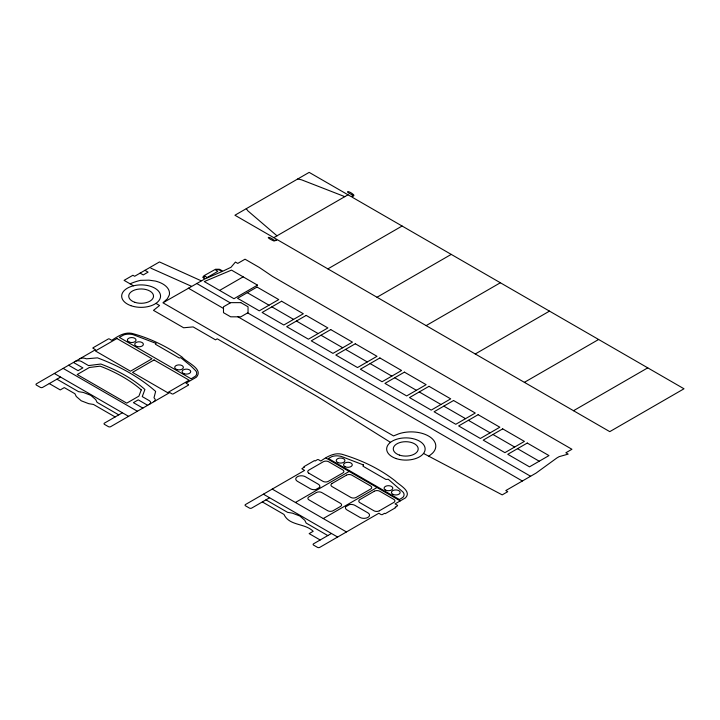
<?xml version="1.0" encoding="UTF-8"?>
<svg xmlns="http://www.w3.org/2000/svg" width="720" height="720" viewBox="0 0 720 720"><rect width="100%" height="100%" fill="white"/><g stroke="black" fill="none" stroke-linecap="round" stroke-linejoin="round"><path stroke-width="1.08" d="M240.849 302.643L248.04 306.792L248.04 312.669L240.849 316.818L230.679 316.818L223.488 312.669L223.488 306.792L230.679 302.643L240.768 302.643M203.04 277.254L204.426 279.189L164.304 302.013M203.04 277.218L203.454 276.219M428.823 456.237L432.468 453.231A24.606 14.211 0 0 0 428.562 436.041A24.606 14.211 0 0 0 398.799 433.809L393.543 435.924L162.945 302.796L167.409 298.719L169.272 295.074A20.556 11.871 0 0 0 169.479 293.742A22.95 13.248 0 0 0 157.338 281.61A20.565 11.871 0 0 0 155.241 281.043L148.905 280.152L140.499 280.35A45.999 26.559 0 0 0 130.086 283.815M204.039 275.688L215.532 269.253L219.357 269.253L222.939 271.125L231.003 267.291L235.422 262.071L237.744 263.403L245.034 259.2L259.254 267.408L272.565 276.435L571.932 449.271L565.857 452.781L568.179 454.113L559.125 456.66L556.857 457.974L536.031 473.112L505.809 490.563L507.744 491.679L502.209 494.874L423.522 453.447M273.789 237.663L348.021 194.805M93.006 347.805L108.477 338.877M219.618 290.43L243.153 276.849M327.87 268.884L402.102 226.026M122.382 412.767L104.526 423.072A1.638 0.945 0 0 0 104.526 424.413L108.396 426.645A1.638 0.945 0 0 0 110.709 426.645L169.758 392.562L172.269 394.011M149.22 404.415L149.319 404.361A4.527 2.619 0 0 0 149.301 400.671L142.254 396.603L144.927 389.484A149.706 86.427 0 0 0 100.854 364.032L88.515 365.58L81.477 361.512A4.527 2.619 0 0 0 75.069 361.512M173.043 394.011L188.505 385.083M376.992 297.252L451.233 254.394M426.123 325.62L500.364 282.762M475.254 353.979L549.486 311.121M302.076 468.504L304.497 467.109L303.858 466.713L314.433 460.602L315.099 460.989L317.547 459.576M269.595 497.754L251.73 508.068A1.638 0.945 0 0 1 249.408 508.068L245.547 505.836A1.638 0.945 0 0 1 245.547 504.495L304.587 470.403L302.076 468.954M295.425 502.479L349.173 471.447M332.046 483.498L346.509 475.146M524.385 382.347L598.617 339.489M323.262 518.553L377.01 487.521M374.346 491.22L359.883 499.572A3.798 2.187 0 0 0 359.901 502.668L373.977 510.795A3.798 2.196 0 0 0 379.35 510.804M331.452 533.466L313.596 543.78A1.638 0.945 0 0 0 313.596 545.121L317.457 547.353A1.638 0.945 0 0 0 319.779 547.353L378.819 513.261L381.33 514.71M379.341 510.804L393.804 502.452A3.798 2.196 0 0 0 393.786 499.356L379.71 491.229A3.798 2.187 0 0 0 374.337 491.211M382.104 514.71L384.534 513.315L385.218 513.684L395.793 507.573L395.136 507.195L397.575 505.782M573.516 410.715L647.748 367.857M297.792 178.938L301.626 179.847L344.817 196.659M150.849 268.164L191.511 286.299M201.114 280.755L159.471 261.945L134.649 276.273L132.912 275.265L124.092 280.359L133.506 285.795M247.302 292.671L269.01 305.208M271.863 306.855L293.571 319.392M296.433 321.039L318.141 333.567M320.994 335.223L342.702 347.751M345.564 349.398L367.272 361.935M370.125 363.582L391.833 376.119M394.695 377.766L416.403 390.303M419.256 391.95L440.964 404.487M443.826 406.134L465.534 418.662M468.387 420.318L490.095 432.846M492.957 434.493L514.665 447.03M517.518 448.677L539.226 461.214M196.551 283.392L230.283 302.868M247.644 312.894L530.595 476.253M188.316 288.144L223.488 308.457M237.969 316.818L522.36 481.005M144.945 270.324L148.086 272.142L143.253 274.932L140.112 273.114M325.971 458.055L400.203 500.913M109.251 338.877L111.762 340.326C117.621 336.456 124.236 331.974 131.625 333.324C149.688 338.022 166.842 346.437 182.124 357.093C186.183 362.313 203.949 368.802 196.371 377.19L185.994 383.184L188.505 384.633M318.312 459.576L320.832 461.025C326.88 456.813 334.053 452.376 341.757 454.203C360.909 459.873 379.431 468.513 395.208 480.879C398.763 484.794 412.263 491.148 405.432 497.898L395.064 503.883L397.575 505.341M93.006 348.255L95.517 349.704L36.477 383.787A1.638 0.945 0 0 0 36.477 385.128L40.347 387.36A1.638 0.945 0 0 0 42.669 387.36L60.588 377.091M308.862 473.202L322.938 481.329A3.798 2.196 0 0 0 328.311 481.347L342.774 472.986A3.798 2.196 0 0 0 342.747 469.89L328.68 461.763A3.798 2.187 0 0 0 323.307 461.745L308.844 470.106A3.798 2.187 0 0 0 308.871 473.202M73.458 362.439L82.89 367.893L78.057 370.683L68.625 365.229M147.69 405.297L138.249 399.852L133.416 402.642L142.857 408.087M63.162 368.388L137.394 411.246M272.223 489.087L346.455 531.945M54.342 373.482L128.574 416.34M263.403 494.181L337.635 537.039M56.889 379.152L78.534 391.653L83.349 392.445L90.765 395.307L95.715 399.591L97.092 402.363L118.746 414.864M265.95 499.851L287.604 512.352L292.41 513.153L299.835 516.006L304.785 520.29L306.162 523.071L327.807 535.572M115.128 416.952L93.483 404.451L88.668 403.659L81.252 400.797L76.293 396.513L74.925 393.741L64.287 387.603L60.255 389.925L49.239 383.562M262.341 501.939L283.986 514.44C289.26 526.059 304.911 522.99 313.182 531.297L309.15 533.619L320.166 539.982M390.465 442.35L317.43 396.657L217.242 338.814L215.496 339.831L193.122 326.907L183.645 327.771L153.486 310.365L159.552 305.505L155.952 303.372M276.993 235.818L247.887 210.879L246.303 208.665M346.5 475.146A3.798 2.187 0 0 1 351.873 475.155L370.593 485.964A3.798 2.196 0 0 1 370.611 489.06L356.148 497.412A3.798 2.196 0 0 1 350.784 497.394L332.064 486.594A3.798 2.187 0 0 1 332.037 483.498M153.936 401.688A4.527 2.619 0 0 0 154.917 398.844L153.999 397.764L155.646 391.428A197.55 114.057 0 0 0 97.488 357.849L86.508 358.803L84.645 358.263A4.527 2.619 0 0 0 79.704 358.83M274.446 240.372A1.089 0.63 0 0 1 274.068 240.273C269.127 235.962 264.366 236.781 273.213 240.678A2.232 1.287 0 0 0 274.176 240.984L277.632 239.877L609.768 431.64L684 388.782L351.864 197.019L353.421 196.101A2.214 1.278 0 0 0 353.421 194.598C348.642 190.233 343.413 190.989 352.44 194.904A1.125 0.648 0 0 1 352.44 195.795L351.09 196.578L309.168 172.377L234.927 215.226L276.858 239.436L275.391 240.273A1.143 0.657 0 0 1 274.437 240.372M141.264 389.889L138.924 396.108L126.747 403.137L77.193 374.535L89.379 367.497L100.143 366.156L103.221 367.353A146.268 84.447 0 0 1 139.185 388.116L141.264 389.889M363.456 464.949L362.943 466.173L385.947 479.457L388.269 479.277L402.858 491.922A9.846 5.679 0 0 1 402.876 497.394L399.429 499.527L328.383 458.505L332.064 456.516A9.846 5.679 0 0 1 341.55 456.525L363.456 464.949M155.889 343.332L155.421 344.25L179.199 357.975L180.792 357.705L190.98 366.021L195.858 370.899A10.377 5.994 0 0 1 195.444 376.173L191.142 378.819L119.322 337.356L123.894 334.872A10.377 5.994 0 0 1 133.038 334.629L155.889 343.332M204.813 276.138L204.624 276.3A3.447 1.989 0 0 0 204.624 278.361L205.308 278.802L222.057 271.503L219.231 269.928A3.447 1.989 0 0 0 215.667 269.928L217.755 271.395L207.18 277.506L204.813 276.138M116.919 338.517L95.391 350.946L130.491 371.205L152.019 358.776L116.919 338.517M257.499 285.138L233.973 298.719L204.282 281.574L231.489 270.117L257.499 285.138M257.04 287.046L237.555 298.296L259.263 310.833L278.757 299.583L257.04 287.046M154.035 359.946L132.507 372.375L167.607 392.634L189.135 380.205L154.035 359.946M281.61 301.23L262.125 312.48L283.833 325.017L303.318 313.758L281.61 301.23M306.171 315.414L286.686 326.664L308.394 339.192L327.888 327.942L306.171 315.414M330.741 329.598L311.256 340.848L332.964 353.376L352.449 342.126L330.741 329.598M355.302 343.773L335.817 355.023L357.525 367.56L377.01 356.31L355.302 343.773M379.872 357.957L360.387 369.207L382.095 381.744L401.58 370.494L379.872 357.957M404.433 372.141L384.948 383.391L406.656 395.928L426.141 384.678L404.433 372.141M429.003 386.325L409.518 397.575L431.226 410.112L450.711 398.862L429.003 386.325M453.564 400.509L434.079 411.759L455.787 424.287L475.272 413.037L453.564 400.509M319.68 487.296L315.72 489.582A5.598 3.231 0 0 1 310.311 488.745L297.396 481.284A5.598 3.231 0 0 1 297.396 476.712A5.598 3.231 0 0 1 305.316 476.712L318.231 484.173A5.598 3.231 0 0 1 319.68 487.287M316.377 492.543L309.006 496.8A3.807 2.196 0 0 0 309.006 499.905L327.717 510.714A3.807 2.196 0 0 0 333.099 510.714L340.479 506.457A3.807 2.196 0 0 0 340.479 503.343L321.768 492.543A3.807 2.196 0 0 0 316.377 492.543M478.134 414.693L458.64 425.943L480.357 438.471L499.842 427.221L478.134 414.693M349.569 504.549L345.609 506.835A5.598 3.231 0 0 0 347.058 509.958L359.973 517.41A5.598 3.231 0 0 0 367.893 517.41A5.598 3.231 0 0 0 367.893 512.838L354.978 505.386A5.598 3.231 0 0 0 349.569 504.549M502.695 428.868L483.21 440.127L504.918 452.655L524.403 441.405L502.695 428.868M527.265 443.052L507.771 454.302L529.479 466.839L548.973 455.589L527.265 443.052M396.216 458.595A19.242 11.115 0 0 0 425.133 449.028A19.242 11.115 0 0 0 396.324 439.353A19.242 11.115 0 0 0 396.216 458.595M130.833 305.649A19.44 11.223 0 0 0 160.542 296.496A19.44 11.223 0 0 0 131.967 286.218A19.44 11.223 0 0 0 130.833 305.649M392.895 494.343A4.374 2.529 0 0 0 400.077 492.948A4.374 2.529 0 0 0 394.398 490.05A4.374 2.529 0 0 0 392.895 494.343M337.671 462.456A4.374 2.529 0 0 0 344.853 461.061A4.374 2.529 0 0 0 339.174 458.172A4.374 2.529 0 0 0 337.671 462.456M385.551 490.095A4.374 2.529 0 0 0 392.733 488.7A4.374 2.529 0 0 0 387.054 485.811A4.374 2.529 0 0 0 385.551 490.095M345.024 466.695A4.374 2.529 0 0 0 352.206 465.3A4.374 2.529 0 0 0 346.518 462.411A4.374 2.529 0 0 0 345.024 466.695M136.89 346.446A4.329 2.493 0 0 0 143.388 344.295A4.329 2.493 0 0 0 136.908 342.126A4.329 2.493 0 0 0 136.89 346.446M129.537 342.207A4.329 2.493 0 0 0 136.035 340.056A4.329 2.493 0 0 0 129.564 337.878A4.329 2.493 0 0 0 129.537 342.207M176.886 369.54A4.329 2.493 0 0 0 183.384 367.389A4.329 2.493 0 0 0 176.904 365.211A4.329 2.493 0 0 0 176.886 369.54M184.23 373.779A4.329 2.493 0 0 0 190.728 371.628A4.329 2.493 0 0 0 184.248 369.459A4.329 2.493 0 0 0 184.23 373.779M399.429 455.103A12.456 7.191 0 0 0 418.194 448.947A12.456 7.191 0 0 0 399.582 442.647A12.456 7.191 0 0 0 399.429 455.103M134.91 302.328A12.42 7.173 0 0 0 153.531 296.118A12.42 7.173 0 0 0 134.91 289.917A12.42 7.173 0 0 0 134.91 302.328"/></g></svg>
